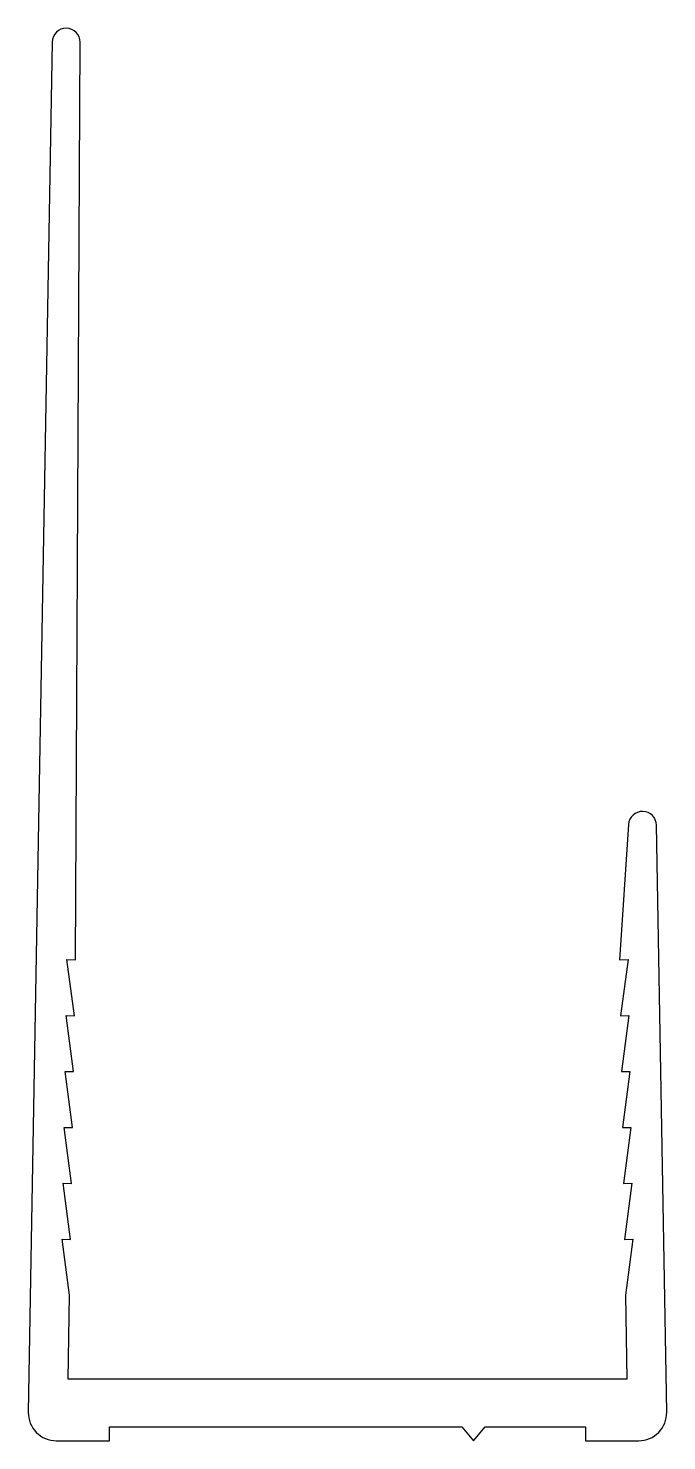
# Model space of a CAD drawing. Extents: x 600.3 to 623.1, y 265.5 to 316.
import ezdxf

# ---------------------------------------------------------------- set-up
doc = ezdxf.new("R2010")
doc.units = 0
doc.header["$LTSCALE"] = 15
doc.layers.add('ANA', color=220, linetype='CONTINUOUS')

msp = doc.modelspace()

# ---------------------------------------------------------------- linework, layer by layer
at = {"layer": 'ANA', "color": 0}
msp.add_lwpolyline([(621.555, 276.653), (621.855, 276.658), (621.59, 274.653), (621.89, 274.658), (621.625, 272.654), (621.925, 272.659), (621.659, 270.654), (621.712, 267.655), (601.749, 267.655), (601.801, 270.654), (601.536, 272.659), (601.836, 272.654), (601.571, 274.658), (601.871, 274.653), (601.606, 276.658), (601.906, 276.653), (601.641, 278.658), (601.941, 278.653), (601.676, 280.658), (601.976, 280.652), (601.711, 282.657), (602.011, 282.652), (602.183, 315.452, 0.99392), (601.183, 315.463), (600.328, 266.472, 0.419335), (601.328, 265.455), (603.23, 265.455), (603.23, 265.955), (615.811, 265.955), (616.23, 265.455), (616.65, 265.955), (620.23, 265.955), (620.23, 265.455), (622.133, 265.455, 0.419335), (623.133, 266.472), (622.766, 287.463, 0.959341), (621.767, 287.487), (621.45, 282.652), (621.75, 282.657), (621.485, 280.652), (621.785, 280.658), (621.52, 278.653), (621.82, 278.658)], format="xyb", close=True, dxfattribs=at)

doc.saveas('drawing.dxf')
